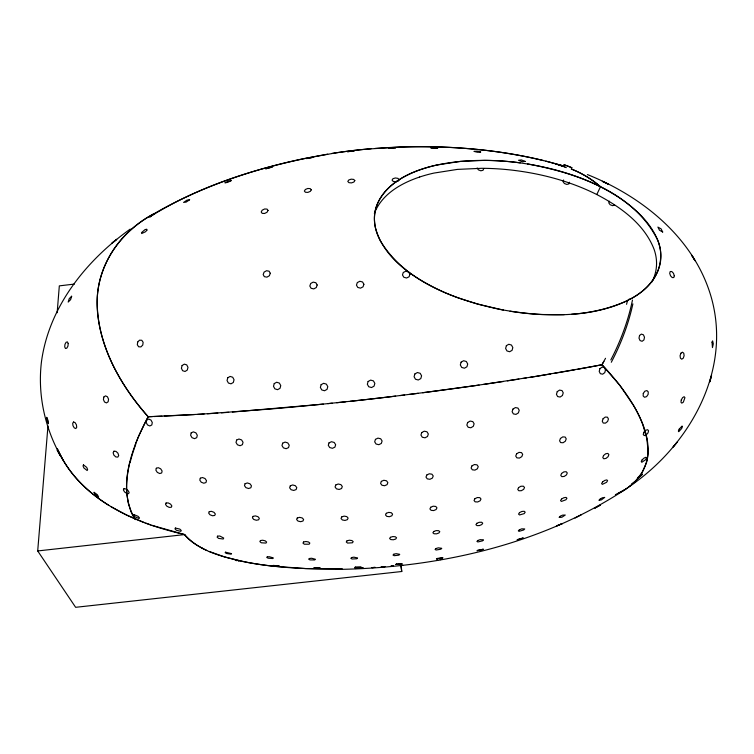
<?xml version="1.0" encoding="UTF-8"?>
<svg xmlns="http://www.w3.org/2000/svg" width="754" height="754" viewBox="0 0 754 754"><rect width="100%" height="100%" fill="white"/><g stroke="black" fill="none" stroke-linecap="round" stroke-linejoin="round"><path stroke-width="1.13" d="M57.153 312.75L59.321 285.87L74.42 284.079M401.128 564.84L401.759 571.504L75.626 607.309L37.7 550.948L47.973 425.944M527.442 163.92C576.527 172.986 633.643 192.072 657.648 240.008A65.325 45.447 25.3 0 1 660.523 250.865C663.548 271.525 648.317 289.762 630.928 298.754C627.375 298.98 627.177 301.788 626.583 304.333M609.279 201.167L608.77 202.864L610.127 204.73L612.559 205.672L614.642 205.126M569.468 182.223L568.902 183.901L566.801 184.428L564.378 183.495L563.059 181.657L563.624 179.98M483.71 168.604L483.05 170.272L480.845 170.8L478.404 169.857L477.159 168.01M374.352 213.439C381.675 194.221 401.09 183.231 419.648 177.02M651.956 281.939C655.857 274.513 657.394 265.86 656.131 257.557A64.703 45.268 25.3 0 0 654.114 249.395C644.227 223.74 620.288 206.822 596.791 194.532L600.467 186.756M145.333 421.986C130.876 451.156 116.927 489.176 135.362 519.619M376.623 205.757C386.001 182.336 411.241 171.29 434.2 165.626C461.241 159.471 489.308 159.245 516.763 162.421C552.757 167.096 588.78 177.605 619.298 197.727C635.603 208.83 651.315 222.967 658.355 241.902A65.164 45.334 25.3 0 1 660.419 250.083C665.245 296.086 606.536 312.429 571.626 314.239M145.965 420.789L148.17 416.736L200.941 414.182L269.809 409.083A487.32 61.498 -6.8 0 0 317.811 404.653L354.465 400.845A452.032 58.473 -6.8 0 0 391.383 396.623L428.253 392.023A487.244 61.489 -6.8 0 0 476.886 385.388L535.906 376.397L591.466 366.746L601.984 364.738L603.869 361.373M605.528 358.291L601.984 364.738L577.771 369.253M150.103 217.02L150.687 216.483M151.271 215.974L151.827 215.503M151.365 215.889C204.72 182.977 266.322 165.041 327.707 154.155M152.365 215.06L154.278 213.599C187.972 194.061 224.494 179.754 261.874 168.971A558.94 521.391 -0.6 0 1 303.513 158.679L335.285 152.949A509.365 478.573 -0.3 0 1 367.405 149.066L399.733 147.049A558.846 521.287 -0.3 0 1 442.956 147.115C483.295 148.708 523.644 154.184 562.409 165.692M335.822 569.44C436.811 568.148 540.373 545.321 625.566 489.242L629.713 486.321C689.797 445.284 732.285 370.223 711.088 296.718C693.972 237.915 642.417 196.653 587.423 174.57M629.713 486.321C672.964 451.542 629.844 394.012 601.984 364.738L619.779 385.2L633.501 405.426A193.363 94.269 28.1 0 1 642.851 424.832L646.847 438.545L648.11 451.269A157.266 77.134 27.2 0 1 646.461 462.739L642.05 472.777L635.311 481.382A194.881 95.824 28.1 0 1 623.304 490.628L617.083 493.87M130.282 229.065C86.097 260.469 48.812 306.821 41.451 361.863C36.993 398.715 46.88 436.67 67.643 467.32C78.331 482.805 92.799 495.387 108.717 505.265M625.566 489.242L617.733 493.587M481.344 550.335L482.164 549.883M597.3 506.782L594.821 508.149L600.486 505.01L598.016 506.377M575.038 518.064L581.362 514.756M615.396 494.652L616.565 494.134M627.498 300.554C587.441 318.876 541.429 317.01 499.025 309.244C454.332 299.376 405.369 281.883 380.318 240.884A70.942 51.234 19.9 0 1 376.623 205.757M154.947 213.542L149.443 216.85L150.687 216.341M440.025 559.685L442.24 559.195M575.066 369.743L554.049 373.4M550.788 373.946L529.987 377.349M522.635 378.517L526.339 377.933M518.884 379.111L507.357 380.883M503.427 381.486L483.22 384.474M400.497 565.509L402.759 565.18M479.073 385.068L422.674 392.74M409.196 394.446L418.187 393.315M400.148 395.567L404.672 395.011M37.7 550.948L184.664 534.577C200.338 552.503 225.361 557.479 247.576 562.409C272.081 566.961 297.029 568.648 321.92 568.987A352.806 196.087 -4.9 0 0 338.046 568.968L340.968 568.921M345.728 401.788L336.736 402.74M327.792 403.654L332.26 403.202M323.353 404.106L232.373 412.052M391.326 566.047L393.39 565.849M363.07 568.224L357.773 568.224M375.068 148.425C431.401 144.306 488.592 147.284 543.606 160.583M228.66 412.325L221.393 412.834M217.831 413.079L207.463 413.767M204.117 413.984L197.605 414.38M194.438 414.568L164.174 416.123M161.94 416.217L154.07 416.528M355.577 568.488L361.42 568.214A370.393 208.038 -4.9 0 0 363.06 568.13M152.402 416.585L148.17 416.736C119.207 384.003 95.654 342.231 97.285 297.312C99.094 261.572 122.987 229.697 154.278 213.599C141.752 220.3 130.319 229.112 121.017 239.876A184.165 136.276 34.7 0 0 111.573 252.75C104.834 263.702 100.207 275.955 98.209 288.669A145.513 107.841 32.8 0 0 97.162 306.228C97.671 321.138 101.177 335.822 106.38 349.771A183.024 134.419 34.4 0 0 114.759 368.668C123.731 386.057 135.117 402.165 148.17 416.736L138.934 435.473A195.154 100.866 -39.6 0 0 135.286 444.606M564.246 314.654L541.372 314.522A218.566 148.114 20.8 0 1 510.024 311.223M342.429 568.893L305.747 568.573L273.9 566.254A204.824 104.335 -3.9 0 1 241.817 561.296L224.777 556.98L209.16 551.438M238.368 561.136L238.924 561.146M436.868 559.968L437.791 560.005M520.269 162.864L513.097 161.997A246.52 185.409 26 0 0 484.681 160.357L460.27 161.403L436.717 165.041A169.245 124.316 23.5 0 0 422.278 168.971C401.147 175.767 377.905 190.027 374.7 213.976A70.16 50.669 19.9 0 0 375.483 227.991C384.257 259.64 414.766 278.669 442.834 291.704A164.617 114.316 21.1 0 0 458.178 297.887L477.442 304.088L503.531 310.101M235.239 560.354L236.831 560.665M184.664 534.577L152.025 525.368M545.868 161.139L563.389 165.993M558.78 165.145L562.286 165.955L556.018 164.099L556.678 164.457M150.762 524.935L145.758 523.135M144.523 522.673L126.634 515.057L111.177 506.763M57.332 448.564C76.173 492.381 121.422 517.084 165.343 529.572A325.653 251.534 -12.2 0 0 184.664 534.567M564.689 166.879L559.92 164.966L565.283 167.19M206.756 550.392L202.147 548.167M565.491 167.256L566.32 167.652M596.791 194.532C569.713 180.941 539.939 173.203 509.902 169.895A244.654 184.918 26.1 0 0 481.674 168.302L457.405 169.396L433.993 173.071A168.001 124.052 23.6 0 0 419.639 177.011M599.241 185.682L599.157 185.607A196.398 138.953 -51.6 0 0 571.183 168.971A195.578 138.368 -51.5 0 1 600.552 186.832M599.421 185.833L599.939 186.295M636.376 480.355L631.598 483.964M134.768 518.752L133.684 516.999A154.994 81.064 -38.2 0 1 130.885 511.363L128.265 503.022L126.87 493.851A190.46 99.217 -39.1 0 1 129.905 462.202M62.921 459.846L57.983 450.11M400.61 565.104L401.759 571.504M632.465 300.073A195.672 142.299 -50 0 1 610.815 359.941M382.033 566.876A376.076 211.959 -4.9 0 0 385.134 566.612A370.393 208.038 -4.9 0 1 381.034 566.951M374.804 567.413A376.076 211.959 -4.9 0 1 371.694 567.63M363.419 568.12A376.076 211.959 -4.9 0 1 355.143 568.497M202.27 548.12A89.971 43.232 -2.5 0 1 184.476 534.605M564.058 164.787A207.859 146.361 -50.9 0 1 571.881 167.803M564.058 164.711A206.916 145.635 -50.8 0 1 571.918 167.756M130.216 462.089A201.327 103.901 -39.7 0 1 135.701 444.492M393.286 565.868A370.393 208.038 -4.9 0 1 390.836 566.103M375.313 567.376A370.393 208.038 -4.9 0 1 372.042 567.602M395.624 396.114A455.331 58.765 -6.8 0 1 350.242 401.307M331.619 153.514A513.936 482.551 -0.3 0 1 371.109 148.745M632.879 303.89A196.851 145.013 -49.7 0 1 611.296 362.259M71.649 296.247L70.612 299.649L68.19 302.062L69.227 298.669L71.649 296.247M709.872 381.317L709.853 381.854L711.559 375.558L709.872 381.317M643.285 393.437L643.153 395.954L644.519 397.273L646.583 396.632L648.129 394.408L648.261 391.901L646.904 390.572L644.84 391.203L643.285 393.437M94.09 492.343L95.353 494.633L98.633 497.018L97.379 494.728L94.09 492.343M68.209 343.522L67.945 346.114L66.804 348.169L65.466 348.489L64.712 346.887L64.976 344.305L66.116 342.25L67.455 341.93L68.209 343.522M712.04 342.175L712.464 347.585L713.303 343.815L712.605 340.893L712.04 342.175M137.68 342.052L137.322 344.785L138.661 346.793L140.923 346.897L142.77 345.03L143.128 342.288L141.78 340.28L139.518 340.186L137.68 342.052M681.277 399.94L680.956 402.212L681.804 403.136L683.322 402.174L684.943 397.631L684.095 396.708L682.577 397.66L681.277 399.94M103.845 397L103.421 399.535L104.504 401.986L106.455 402.919L108.133 401.788L108.557 399.243L107.464 396.793L105.513 395.859L103.845 397M146.672 420.044L146.191 422.485L147.501 424.936L149.82 425.963L151.808 424.973L152.289 422.532L150.988 420.072L148.661 419.045L146.672 420.044M639.543 335.483L638.996 338.16L640.061 340.572L642.116 341.289L643.954 339.903L644.491 337.226L643.426 334.823L641.381 334.097L639.543 335.483M156.295 468.253L155.889 470.204L157.303 472.381L159.697 473.531L161.686 472.965L162.101 471.014L160.687 468.828L158.283 467.678L156.295 468.253M191.177 432.871L190.621 435.275L192.025 437.678L194.551 438.658L196.728 437.659L197.294 435.256L195.899 432.843L193.363 431.863L191.177 432.871M46.748 417.377L46.984 420.298L48.426 423.748L48.199 420.836L46.748 417.377M182.1 365.549L181.403 368.272L182.628 370.723L185.069 371.468L187.284 370.063L187.982 367.339L186.747 364.889L184.315 364.144L182.1 365.549M236.633 440.063L236.011 442.457L237.444 444.794L240.092 445.718L242.402 444.672L243.033 442.278L241.591 439.931L238.943 439.017L236.633 440.063M200.3 478.206L199.801 480.147L201.252 482.221L203.806 483.21L205.974 482.551L206.483 480.618L205.031 478.536L202.468 477.536L200.3 478.206M227.765 377.782L227.048 380.516L228.387 383.023L230.978 383.833L233.325 382.476L234.042 379.743L232.703 377.236L230.102 376.425L227.765 377.782M599.92 368.678L599.204 371.402L600.335 373.682L602.644 374.191L604.774 372.636L605.49 369.922L604.369 367.641L602.06 367.123L599.92 368.678M274.23 383.598L273.495 386.331L274.88 388.847L277.585 389.677L280.017 388.329L280.761 385.586L279.366 383.07L276.661 382.25L274.23 383.598M643.841 432.325L643.247 434.502L644.218 435.586L646.178 434.935L647.988 432.947L648.581 430.77L647.62 429.686L645.65 430.327L643.841 432.325M506.377 345.671L505.614 348.433L506.971 350.949L509.647 351.732L512.07 350.337L512.824 347.566L511.476 345.059L508.799 344.267L506.377 345.671M321.129 384.681L320.365 387.433L321.769 389.941L324.531 390.751L327.029 389.384L327.792 386.642L326.378 384.125L323.617 383.315L321.129 384.681M282.656 443.182L281.987 445.576L283.429 447.867L286.143 448.705L288.537 447.603L289.225 445.209L287.783 442.909L285.059 442.08L282.656 443.182M368.112 381.496L367.33 384.257L368.753 386.764L371.534 387.547L374.059 386.152L374.842 383.4L373.428 380.883L370.638 380.101L368.112 381.496M461.099 362.156L460.317 364.936L461.702 367.443L464.436 368.206L466.924 366.783L467.716 364.003L466.33 361.496L463.597 360.732L461.099 362.156M414.879 373.956L414.087 376.736L415.492 379.234L418.272 379.997L420.798 378.583L421.59 375.803L420.185 373.305L417.405 372.533L414.879 373.956M674.293 275.766L673.784 277.547L672.219 277.566L670.523 275.804L669.693 273.306L670.212 271.534L671.776 271.525L673.463 273.278L674.293 275.766M557.234 391.656L556.443 394.333L557.64 396.557L560.118 397.038L562.437 395.482L563.229 392.815L562.032 390.581L559.543 390.101L557.234 391.656M245.059 483.719L244.475 485.67L245.927 487.659L248.575 488.517L250.856 487.753L251.45 485.812L249.998 483.814L247.35 482.956L245.059 483.719M329.008 442.89L328.282 445.312L329.715 447.546L332.457 448.3L334.917 447.131L335.653 444.709L334.22 442.466L331.468 441.712L329.008 442.89M512.946 409.083L512.126 411.703L513.38 413.899L515.981 414.389L518.394 412.89L519.214 410.28L517.96 408.074L515.368 407.584L512.946 409.083M133.986 514.643L133.741 515.434L135.155 516.905L139.179 518.535L139.433 517.744L138.02 516.283L133.986 514.643M375.454 439.375L374.681 441.825L376.076 444.031L378.828 444.69L381.326 443.437L382.099 440.986L380.704 438.781L377.942 438.112L375.454 439.375M421.74 432.551L420.939 435.049L422.297 437.235L425.02 437.82L427.518 436.472L428.329 433.974L426.971 431.788L424.248 431.194L421.74 432.551M467.659 422.504L466.839 425.058L468.149 427.245L470.826 427.772L473.295 426.34L474.125 423.786L472.815 421.599L470.138 421.071L467.659 422.504M409.903 274.277L409.092 276.775L406.566 278.009L403.824 277.255L402.466 274.956L403.286 272.458L405.803 271.233L408.545 271.987L409.903 274.277M363.89 284.277L363.051 286.831L360.516 288.151L357.792 287.453L356.453 285.153L357.302 282.59L359.828 281.28L362.561 281.977L363.89 284.277M290.29 485.83L289.63 487.8L291.072 489.714L293.749 490.449L296.115 489.582L296.784 487.612L295.351 485.699L292.656 484.954L290.29 485.83M603.077 418.762L602.258 421.232L603.238 423.041L605.462 423.135L607.611 421.458L608.44 418.988L607.46 417.179L605.245 417.075L603.077 418.762M317.151 284.984L316.284 287.538L313.777 288.905L311.1 288.282L309.819 286.039L310.695 283.485L313.193 282.119L315.869 282.741L317.151 284.984M680.919 353.202L680.07 355.681L680.419 358.159L681.748 359.187L683.275 358.169L684.114 355.7L683.774 353.221L682.445 352.184L680.919 353.202M603.52 455.548L602.776 457.612L603.822 458.79L606.037 458.385L608.12 456.651L608.874 454.587L607.837 453.408L605.613 453.804L603.52 455.548M335.784 484.982L335.059 486.99L336.463 488.846L339.159 489.469L341.581 488.498L342.307 486.49L340.912 484.634L338.207 484.002L335.784 484.982M270.281 273.278L269.376 275.747L266.925 277.152L264.352 276.671L263.174 274.588L264.079 272.128L266.53 270.724L269.103 271.204L270.281 273.278M560.448 438.451L559.581 440.807L560.656 442.589L563.049 442.739L565.368 441.184L566.235 438.828L565.17 437.047L562.767 436.886L560.448 438.451M381.354 481.372L380.572 483.418L381.929 485.227L384.615 485.736L387.066 484.652L387.858 482.607L386.51 480.788L383.814 480.279L381.354 481.372M516.603 453.823L515.727 456.085L516.886 457.848L519.402 458.083L521.796 456.641L522.682 454.379L521.523 452.607L519.006 452.381L516.603 453.823M426.811 474.992L425.982 477.103L427.282 478.884L429.931 479.29L432.4 478.083L433.23 475.972L431.938 474.191L429.28 473.785L426.811 474.992M471.966 465.859L471.109 468.046L472.334 469.808L474.935 470.119L477.376 468.799L478.243 466.622L477.018 464.85L474.417 464.53L471.966 465.859M83.468 464.879L83.025 465.944L83.93 468.027L87.162 470.534L87.615 469.478L86.71 467.386L83.468 464.879M561.57 473.446L560.759 475.406L561.862 476.651L564.218 476.434L566.471 474.907L567.281 472.947L566.188 471.702L563.822 471.91L561.57 473.446M297.264 518.017L296.614 519.563L298.009 521.08L300.639 521.693L302.967 521.023L303.636 519.487L302.241 517.96L299.602 517.348L297.264 518.017M123.92 488.743L123.392 489.977L124.551 491.928L126.7 493.446L128.604 493.653L129.141 492.419L127.992 490.468L125.824 488.941L123.92 488.743M166.087 503.003L165.503 504.351L166.794 506.16L169.179 507.376L171.281 507.291L171.865 505.943L170.583 504.134L168.189 502.909L166.087 503.003M679.175 429.167L678.355 431.081L678.732 431.684L681.607 428.574L682.427 426.66L682.059 426.048L679.175 429.167M175.371 528.036L174.985 528.931L176.417 530.279L180.837 531.344L181.233 530.448L179.801 529.101L175.371 528.036M209.263 511.646L208.641 513.069L209.98 514.775L212.496 515.755L214.72 515.453L215.352 514.039L214.013 512.334L211.488 511.344L209.263 511.646M518.573 487.602L517.734 489.478L518.884 490.76L521.353 490.703L523.681 489.346L524.53 487.48L523.38 486.198L520.91 486.245L518.573 487.602M253.08 516.377L252.411 517.857L253.778 519.468L256.36 520.26L258.66 519.789L259.338 518.309L257.981 516.697L255.389 515.896L253.08 516.377M341.751 516.914L341.015 518.507L342.373 519.968L345.002 520.439L347.377 519.657L348.122 518.064L346.774 516.603L344.135 516.122L341.751 516.914M386.293 513.304L385.501 514.954L386.793 516.358L389.403 516.716L391.816 515.802L392.608 514.162L391.326 512.739L388.706 512.39L386.293 513.304M673.218 446.877L677.13 442.221L673.218 446.877M430.732 507.244L429.893 508.959L431.118 510.335L433.691 510.571L436.114 509.534L436.962 507.819L435.746 506.443L433.164 506.207L430.732 507.244M474.916 498.714L474.03 500.496L475.18 501.844L477.697 501.966L480.109 500.797L481.005 499.016L479.855 497.659L477.339 497.536L474.916 498.714M217.623 536.151L217.133 537.14L218.556 538.384L223.203 539.035L223.702 538.045L219.763 536.009L217.623 536.151M642.172 459.817L641.22 461.571L641.833 462.268L645.575 459.742L646.527 457.989L645.924 457.282L644.123 458.036L642.172 459.817M113.986 451.203L113.119 452.768L113.892 455.143L115.833 456.933L117.822 457.113L118.698 455.557L117.935 453.173L115.984 451.373L113.986 451.203M268.028 210.451L267.02 212.26L264.597 213.467L262.175 213.354L261.186 211.997L262.194 210.187L264.616 208.981L267.029 209.094L268.028 210.451M260.45 540.552L259.866 541.608L261.261 542.786L266.03 543.078L266.624 542.032L265.238 540.844L262.675 540.232L260.45 540.552M303.626 541.975L302.967 543.097L304.314 544.218L309.159 544.209L309.837 543.087L308.499 541.975L305.917 541.513L303.626 541.975M602.578 481.947L601.598 483.578L602.361 484.351L606.593 482.306L607.583 480.675L606.829 479.893L604.755 480.421L602.578 481.947M399.139 179.669L398.253 181.111L395.812 181.846L393.249 181.441L392.071 180.131L392.957 178.698L395.388 177.963L397.952 178.368L399.139 179.669M347 540.825L346.265 542.013L347.556 543.078L352.448 542.795L353.192 541.617L351.911 540.552L349.338 540.222L347 540.825M311.289 189.829L310.299 191.393L307.849 192.393L305.389 192.251L304.362 191.045L305.351 189.48L307.783 188.481L310.243 188.623L311.289 189.829M561.523 499.073L560.533 500.599L561.419 501.438L565.934 499.77L566.923 498.234L566.047 497.395L563.804 497.744L561.523 499.073M390.421 537.31L389.62 538.554L390.845 539.572L393.381 539.77L395.737 539.035L396.557 537.791L395.332 536.763L392.796 536.565L390.421 537.31M354.814 180.611L353.862 182.063L351.421 182.911L348.904 182.657L347.801 181.45L348.753 180.008L351.194 179.16L353.701 179.414L354.814 180.611M433.757 531.485L432.89 532.795L434.04 533.766L436.538 533.841L438.913 532.965L439.78 531.664L438.63 530.684L436.132 530.609L433.757 531.485M519.497 512.626L518.545 514.077L519.525 514.963L524.219 513.615L525.18 512.164L524.2 511.278L521.843 511.466L519.497 512.626M476.839 523.314L475.925 524.69L476.999 525.623L479.431 525.566L481.797 524.558L482.72 523.182L481.655 522.249L479.214 522.305L476.839 523.314M73.572 422.004L72.686 423.277L72.987 425.718L74.288 427.904L75.834 428.555L76.72 427.292L76.427 424.841L75.127 422.655L73.572 422.004M225.55 552.192L225.173 552.71L226.652 553.511L231.158 554.181L231.544 553.662L225.55 552.192M267.284 556.857L266.765 557.47L268.17 558.214L272.807 558.544L273.334 557.932L269.423 556.735L267.284 556.857M146.936 230.102L145.55 231.732L141.677 233.542L141.479 232.656L145.032 229.612L146.719 229.225L146.936 230.102M638.591 476.745C633.577 482.777 649.533 468.686 638.591 476.745M393.824 554.228L393.004 555.067L394.154 555.689L398.913 555.161L399.743 554.322L396.142 553.662L393.824 554.228M351.581 557.564L350.827 558.337L352.052 559.006L356.812 558.761L357.575 557.988L353.871 557.149L351.581 557.564M435.963 548.544L435.077 549.449L436.151 550.015L440.883 549.204L441.769 548.309L438.291 547.838L435.963 548.544M477.838 540.486L476.905 541.438L477.895 541.947L482.56 540.854L483.502 539.902L480.166 539.638L477.838 540.486M309.376 558.507L308.697 559.195L309.979 559.902L314.71 559.949L315.398 559.261L311.628 558.243L309.376 558.507M600.137 499.12L598.94 500.307L601.334 499.93L604.717 497.404L602.333 497.772L600.137 499.12M560.231 516.292L559.091 517.395L561.853 517.272L565.274 515.029L562.512 515.142L560.231 516.292M519.374 529.836L518.309 530.863L519.129 531.325L523.681 529.977L524.746 528.95L521.702 528.846L519.374 529.836M189.603 199.782L186.2 202.081L183.59 202.421L186.992 200.13L189.603 199.782M112.977 242.326L111.809 243.344L116.71 239.31L112.977 242.326M525.142 161.403L522.23 161.724L518.526 160.263L521.448 159.942L525.142 161.403M231.12 180.658L227.651 182.383L224.88 182.817L228.339 181.101L231.12 180.658M557.508 525.463L556.452 526.047L562.465 523.53L557.508 525.463M518.064 539.402L517.056 539.958L523.295 537.941L518.064 539.402M477.932 550.269L476.971 550.778L483.371 549.214L477.932 550.269M437.348 558.441L436.443 558.912L442.937 557.762L437.348 558.441M272.185 167.058L265.804 168.773L272.185 167.058M396.481 564.067L395.643 564.473L402.184 563.756L396.481 564.067M355.473 567.14L354.7 567.47L361.251 567.178L355.473 567.14M480.637 152.006L477.555 152.27L473.964 151.394L477.046 151.13L480.637 152.006M313.127 157.303L306.633 158.576L313.127 157.303M314.484 567.658L313.787 567.885L320.299 568.035L314.484 567.658M354.192 150.894L347.603 151.695L354.192 150.894M437.659 148.029L430.977 147.888L437.659 148.029M395.624 147.822L388.97 148.142L395.624 147.822M273.664 565.425L273.033 565.547L279.48 566.16L273.664 565.425M608.271 184.146L602.38 181.356L608.271 184.146M662.691 232.015L659.486 230.224L657.893 227.086L661.088 228.877L662.691 232.015M692.417 256.134L691.597 255.163L694.99 260.696L692.417 256.134M60.339 455.774L57.247 450.129L60.339 455.774"/></g></svg>
